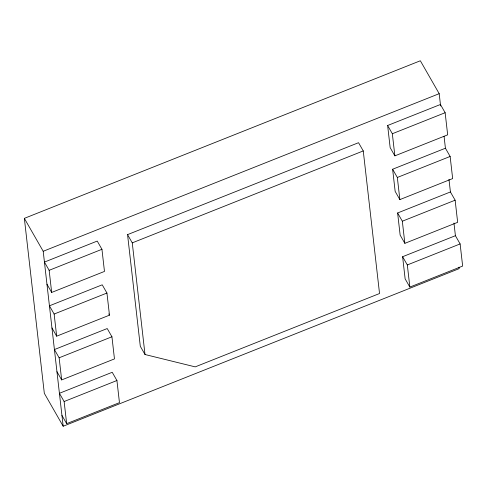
<?xml version="1.0" encoding="UTF-8"?>
<svg xmlns="http://www.w3.org/2000/svg" width="487" height="487" viewBox="0 0 487 487"><rect width="100%" height="100%" fill="white"/><g stroke="black" fill="none" stroke-linecap="round" stroke-linejoin="round"><path stroke-width="0.73" d="M459.004 267.199L459.168 268.641L63.176 426.235L44.323 393.319L24.35 218.359L420.342 60.765L439.195 93.681L440.595 105.965M63.176 426.235L43.203 251.28L439.195 93.681M387.628 125.5L440.431 104.486L445.142 112.716L447.669 134.85L394.872 155.858L390.154 147.634L387.628 125.5L392.339 133.73L394.872 155.858M127.551 234.631L358.542 142.697L363.259 150.927L379.537 293.521L195.208 366.875L145.01 354.518L140.299 346.287L127.551 234.631L132.263 242.861L145.01 354.518M49.15 270.309L101.947 249.295L97.236 241.071L44.439 262.079L49.15 270.309L51.677 292.443L104.474 271.429L101.947 249.295M392.339 133.73L445.142 112.716M132.263 242.861L363.259 150.927M445.422 148.225L450.134 156.455L452.66 178.589L399.864 199.603L395.152 191.373L392.625 169.239L445.422 148.225L444.059 136.305M54.142 314.048L106.939 293.04L102.227 284.81L49.431 305.818L54.142 314.048L56.669 336.182L109.472 315.168L106.939 293.04M399.864 199.603L397.337 177.469L450.134 156.455M450.414 191.963L455.132 200.194L457.658 222.328L404.855 243.342L400.144 235.111L397.617 212.977L450.414 191.963L448.971 179.301M59.134 357.787L111.937 336.779L107.225 328.548L54.422 349.563L59.134 357.787L61.666 379.921L114.463 358.907L111.937 336.779M404.855 243.342L402.329 221.208L455.132 200.194M455.412 235.702L460.124 243.932L462.65 266.066L409.853 287.08L405.135 278.85L402.609 256.716L455.412 235.702L453.963 223.04M64.132 401.525L116.929 380.517L112.217 372.287L59.42 393.301L64.132 401.525L66.658 423.66L119.455 402.646L116.929 380.517M409.853 287.08L407.327 264.946L460.124 243.932M392.625 169.239L397.337 177.469M397.617 212.977L402.329 221.208M402.609 256.716L407.327 264.946M108.741 313.902L109.472 315.168M24.35 218.359L43.203 251.28M46.965 284.213L51.677 292.443M51.957 327.952L56.669 336.182M56.949 371.691L61.666 379.921M61.946 415.429L66.658 423.66"/></g></svg>
